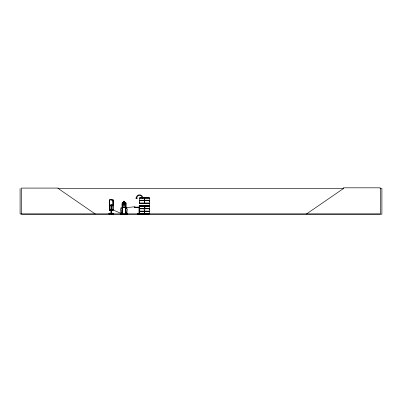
<?xml version="1.0" encoding="UTF-8"?>
<svg xmlns="http://www.w3.org/2000/svg" width="402" height="402" viewBox="0 0 402 402"><rect width="100%" height="100%" fill="white"/><g stroke="black" fill="none" stroke-linecap="round" stroke-linejoin="round"><path stroke-width="0.6" d="M135.615 207.331L138.821 207.347M144.68 211.12L144.68 209.944L144.675 211.12L149.469 211.12L149.469 208.764L139.258 208.804L139.635 208.723M139.635 205.392C138.765 204.995 140.388 205.794 139.258 205.739L144.393 205.744L139.6 205.804M139.605 203.06L139.605 200.709L144.398 200.709L144.393 203.06L139.605 203.06L139.61 201.884M144.393 201.884L144.393 200.709M144.675 203.06L144.675 200.709L149.469 200.709L149.464 203.06L144.675 203.06L144.68 201.884M149.464 209.944L149.464 208.764M149.464 201.884L149.464 200.709M139.263 205.362L139.258 209.151L139.635 209.07M109.846 204.713L109.826 210.135L109.455 210.135L109.49 199.889L109.862 199.894M137.434 213.959L144.403 213.869L144.393 211.593L139.605 211.593M137.469 213.959L141.308 213.774M138.821 207.146L135.615 207.146M139.584 208.728L139.594 213.869M144.665 213.954L144.68 211.593L149.469 211.593L149.469 213.864L144.64 213.879M125.901 206.332L125.479 207.548L122.585 207.548M122.082 213.774L122.138 203.724L122.484 203.724L122.444 213.964M126.198 207.718L126.072 208.945A0.854 0.854 0 0 0 125.896 210.286L126.072 213.578L126.926 213.578L127.102 210.286A0.854 0.854 0 0 0 126.926 208.945L126.871 207.809L126.288 207.648L134.765 206.759L134.765 207.718L134.765 206.899M126.143 213.959C123.987 213.814 128.7 214.01 127.042 213.763M126.992 213.954L127.208 213.959M306.495 213.964L343.398 188.568L343.398 187.819L380.297 187.819L380.297 213.964L20.1 213.964L20.1 188.568M144.112 207.98L144.931 207.517M145.147 207.834L144.102 208.387M121.866 213.763C123.404 213.975 119.645 213.849 120.947 213.904M126.122 213.904L125.861 213.854M139.087 213.939L139.157 207.03M144.102 206.211L145.137 206.774M57.828 188.568L343.589 188.568M380.016 188.568L381.9 188.568L381.9 214.181L21.396 214.181L21.396 188.086L58.3 188.086L58.3 188.568L95.199 213.964M139.6 197.869L144.403 197.869M144.67 197.869L149.474 197.869M139.61 198.106L144.393 198.106M144.68 198.106L149.464 198.106M110.791 199.508L112.047 199.508M110.831 199.553L112.007 199.553M139.574 200.397L144.434 200.397M144.645 200.397L149.504 200.397M139.574 200.543L144.434 200.543M144.645 200.543L149.504 200.543M123.464 201.286L124.64 201.286L124.64 202.548L125.273 202.97L125.273 205.321L124.64 206.332L123.464 206.332L122.836 205.321L122.836 202.97L123.464 202.548L123.424 201.246L124.685 201.246L124.685 202.507L125.499 202.507L125.942 202.95L125.942 206.337L125.509 207.588L122.55 207.588L122.163 206.337L122.163 202.955L122.565 202.507L123.424 202.507M122.585 202.548L125.479 202.548L125.901 202.97L125.926 213.964L125.861 213.407M139.574 203.226L144.434 203.226M144.645 203.226L149.504 203.226M139.574 203.372L144.434 203.372M144.645 203.372L149.504 203.372M139.605 203.538L144.398 203.538M144.675 203.538L149.469 203.538L149.469 205.804L144.63 205.869L149.474 205.93M122.163 203.558L125.942 203.558M125.901 203.724L125.555 203.724L125.514 213.964M122.163 204.146L125.942 204.146M143.841 205.352L144.986 205.352M143.841 205.698L144.986 205.698M144.68 205.744L149.464 205.744M109.947 205.814L109.696 205L109.917 205.854L112.877 205.854L113.309 204.603L113.309 201.216L112.867 200.769M139.6 205.904L144.403 205.904M139.6 206.01L144.403 206.015M144.67 206.015L149.474 206.01L149.464 208.291L144.675 208.291M139.61 206.161L144.393 206.161M144.68 206.161L149.464 206.161M139.605 208.291L144.398 208.291M139.574 208.457L144.434 208.457M144.645 208.457L149.504 208.457M139.574 208.603L144.434 208.603M144.645 208.603L149.504 208.603M111.032 209.055L111.243 213.964M143.841 209.11L144.986 209.11M111.243 209.216L121.967 213.763L120.68 213.763M113.148 199.879L113.148 205.005L109.309 205.005L109.309 199.879L113.253 199.915L113.274 210.176L109.429 210.176L109.429 209.321L109.857 209.321L109.857 210.176L109.841 209.321M113.274 209.321L112.846 209.321L112.846 210.176L112.882 199.915M109.857 209.965L112.846 209.965M111.193 210.497L111.51 210.497M139.605 211.12L144.398 211.12L144.398 209.944M139.574 211.281L144.434 211.281M144.645 211.281L149.504 211.281M139.574 211.427L144.434 211.427M144.645 211.427L149.504 211.427M111.042 213.115L111.414 213.115M109.324 213.311L113.379 213.326L113.364 213.949L113.379 213.221L109.324 213.221L109.324 213.964M109.339 213.341L109.535 213.964M113.364 213.341L113.163 213.964M122.097 213.593L122.525 213.593L122.525 213.964M125.514 213.593L125.942 213.593M125.856 213.763L127.143 213.763M137.434 213.774L144.393 213.799M144.68 213.799L149.464 213.799M144.931 207.075L144.107 206.603M120.786 213.954L120.685 213.407L120.781 213.763M112.846 200.814L113.269 201.231M144.685 206.713L144.685 207.889M139.529 205.739L139.569 213.964M139.198 207.563L139.177 213.964M138.816 206.945L138.821 207.532M127.811 213.964L120.128 213.964M126.695 213.763L126.695 213.015L126.303 213.015L126.303 213.763M125.595 213.593L125.595 213.964M122.178 213.593L122.178 213.964M121.52 213.763L121.52 213.015L121.128 213.015L121.128 213.763M113.791 213.964L108.666 213.753L108.867 213.964M111.796 200.181L111.796 199.764L111.042 199.764L111.042 200.181M111.671 213.964L111.671 209.055L111.46 213.964M111.389 204.608L111.414 213.753M111.068 204.608L111.032 213.964M109.53 201.221L109.53 204.598M109.444 209.321L109.444 210.161M142.77 198.05A3.226 3.226 0 0 0 139.544 194.819A3.226 3.226 0 0 0 136.313 198.05L135.781 198.05L136.554 198.794L137.333 198.05L136.796 198.05A2.693 2.693 0 0 1 139.489 195.357A2.693 2.693 0 0 1 142.182 198.05M135.615 207L135.615 207.718L135.615 207M121.927 210.286L121.751 213.578L120.896 213.578L120.721 210.286A0.854 0.854 0 0 1 120.896 208.945C120.118 207.261 122.53 207.261 121.751 208.945A0.854 0.854 0 0 1 121.927 210.286M121.901 213.944L121.615 213.954L121.917 213.939M144.403 197.965L139.6 197.965L139.61 200.236L144.398 200.236L144.398 197.965M149.474 197.965L144.67 197.955L144.68 200.236L149.469 200.236L149.469 197.965M124.429 201.497L123.675 201.497L123.675 201.92L124.429 201.92L124.429 201.497M124.64 202.97L123.464 202.97L123.464 205.321L124.64 205.321L124.64 202.97"/></g></svg>
